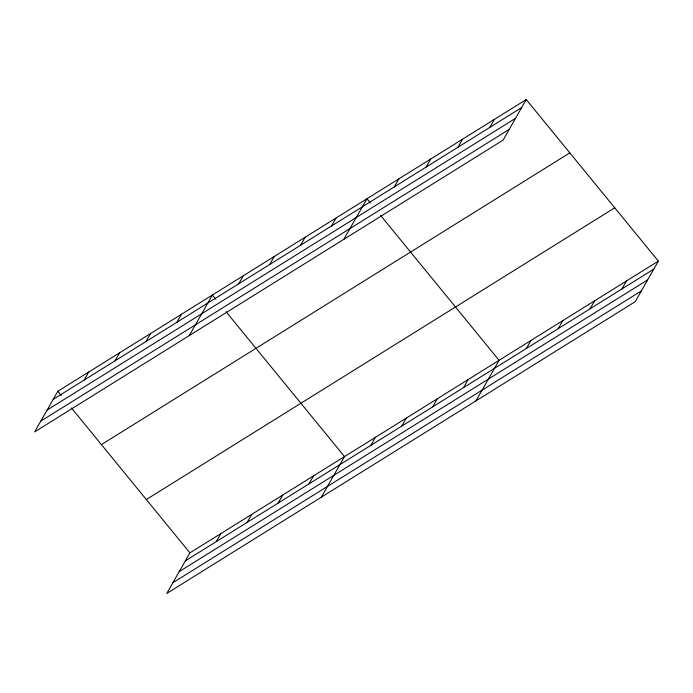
<?xml version="1.0" encoding="UTF-8"?>
<svg xmlns="http://www.w3.org/2000/svg" width="693" height="693" viewBox="0 0 693 693"><rect width="100%" height="100%" fill="white"/><g stroke="black" fill="none" stroke-linecap="round" stroke-linejoin="round"><path stroke-width="1.04" d="M526.23 99.549L57.805 391.294L34.65 431.886L503.075 140.142L526.23 99.549L658.35 261.114L635.195 301.706L166.77 593.451L189.925 552.858L658.35 261.114M84.148 380.059L88.721 372.037M115.064 360.81L119.638 352.78M145.972 341.554L150.554 333.524M176.888 322.297L181.471 314.276M189.232 335.611L212.387 295.019L215.792 299.185M238.721 283.784L243.304 275.762M269.638 264.535L274.22 256.505M300.554 245.279L305.137 237.249M331.471 226.022L336.053 218M343.806 239.336L366.961 198.744L370.374 202.91M394.239 186.928L398.821 178.907M426.091 167.091L430.674 159.069M216.268 541.623L220.842 533.601M457.943 147.254L462.526 139.224M247.184 522.366L251.758 514.345M489.795 127.417L494.378 119.387M278.101 503.118L282.675 495.088M309.009 483.861L313.591 475.831M321.353 497.176L344.508 456.583L226.013 311.677M370.842 445.348L375.424 437.326M401.758 426.091L406.341 418.07M432.675 406.843L437.257 398.813M463.591 387.586L468.173 379.556M475.926 400.9L499.09 360.308L380.587 215.402M526.359 348.492L530.942 340.462M558.212 328.655L562.794 320.625M590.064 308.809L594.646 300.788M621.916 288.972L626.498 280.951M53.231 399.315L521.656 107.571M47.098 410.065L515.523 118.321M40.783 421.136L509.208 129.4M101.403 444.611L569.828 152.867M146.327 499.54L614.752 207.796M185.352 560.88L653.776 269.135M179.218 571.63L647.643 279.885M172.903 582.7L641.328 290.956M57.805 391.294L61.209 395.46M71.431 407.952L189.925 552.858"/></g></svg>
